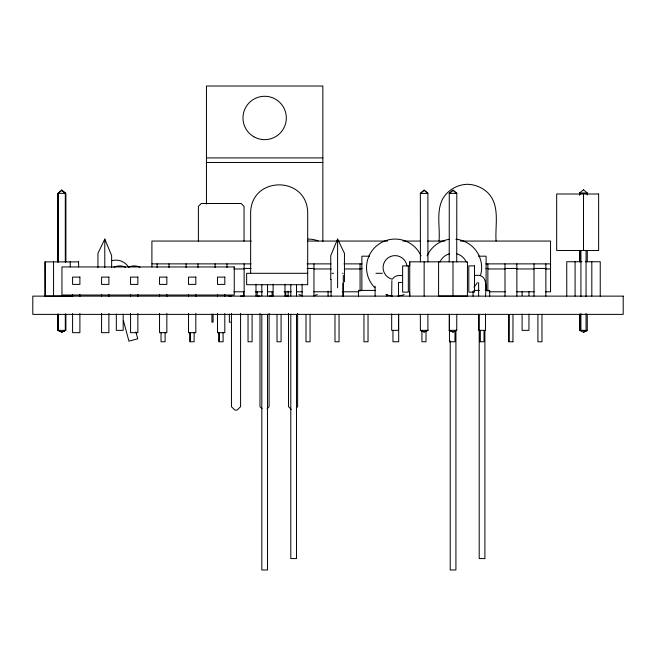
<?xml version="1.0" encoding="UTF-8"?>
<svg xmlns="http://www.w3.org/2000/svg" width="656" height="656" viewBox="0 0 656 656"><rect width="100%" height="100%" fill="white"/><g stroke="black" fill="none" stroke-linecap="round" stroke-linejoin="round"><path stroke-width="0.98" d="M391.878 280.653L391.673 296.545M344.449 281.85L344.449 253.339L337.602 239.071L330.755 255.619L330.755 279.579M111.635 267.599L111.635 255.619L104.788 239.071L97.941 253.339L97.941 267.599M392.567 278.989C394.535 275.381 399.037 275.274 402.628 275.586M267.058 408.713L269.108 406.663L269.108 313.396M296.266 408.032L297.635 406.663L297.635 313.396M449.212 261.892L449.27 193.356L453.009 190.166L456.797 193.356L456.74 261.892M58.13 261.826L58.13 193.356L61.992 190.232M579.691 195.004L579.691 192.987L583.52 189.773M449.212 193.422L453.001 190.232L456.74 193.422M427.876 330.288L424.112 331.969L420.398 330.353L420.34 314.183M427.876 314.183L427.933 330.353L424.161 332.034L420.34 330.288M61.853 331.969L65.657 330.288L65.657 314.183M65.748 314.249L65.748 330.353L61.935 332.034L58.13 330.288L58.13 314.183M579.691 314.322L579.691 330.501L583.463 332.19L587.251 330.501L587.292 314.322M583.463 332.19L587.292 330.501M206.46 157.907L322.85 157.907M206.46 162.467L322.85 162.467M579.691 192.987L587.251 192.987L587.251 195.004M58.13 193.356L65.657 193.356L65.657 261.826M449.27 193.356L456.797 193.356M251.305 241.055L151.905 241.055L151.905 266.926M307.672 241.055L387.598 241.055M402.973 241.055L420.398 241.055M427.564 241.055L444.989 241.055M460.356 241.055L550.54 241.055L550.54 291.789L545.415 291.789M369.549 256.184L361.866 256.184L361.866 290.419M478.421 256.184L486.104 256.184L486.104 290.419M581.97 261.744L566.735 261.744L566.776 296.127M585.357 261.744L600.24 261.744L600.24 296.127M78.638 261.892L44.928 261.892L44.928 296.127M151.905 263.876L251.051 263.876M307.041 263.876L331.083 263.876M343.957 263.876L362.046 263.876M485.891 263.876L550.54 263.876M244.13 268.443L251.051 268.443M307.041 268.443L313.962 268.443M360.062 268.443L362.046 268.443M485.891 268.443L487.867 268.443M504.981 268.443L516.854 268.443M534.009 268.443L545.874 268.443M233.88 268.968L244.13 268.968M313.814 268.968L331.239 268.968M344.564 268.968L360.956 268.968M488.031 268.968L505.448 268.968M516.723 268.968L534.14 268.968M545.415 268.968L550.54 268.968M307.689 273.298L246.64 273.298L246.64 284.712L307.689 284.712L307.689 212.823C307.246 175.562 251.076 175.562 250.633 212.823L250.633 273.298M331.895 273.298L333.568 273.298M342.547 273.298L343.113 273.298M375.913 273.298L382.382 273.298M474.518 275.586C488.146 272.97 486.096 287.492 485.473 296.545M398.741 282.433L402.628 282.433M375.683 290.419L358.471 290.419L358.471 296.127M473.886 290.419L479.405 290.419M485.21 290.419L489.696 290.419L489.696 296.127M233.88 291.789L244.13 291.789M255.405 291.789L262.58 291.789M267.705 291.789L272.822 291.789M284.097 291.789L291.272 291.789M296.397 291.789L302.547 291.789M313.814 291.789L331.239 291.789M342.514 291.789L358.906 291.789M489.056 291.789L505.448 291.789M516.723 291.789L534.14 291.789M45.231 296.061L72.988 296.061M228.714 295.979L231.453 295.979M240.58 295.979L243.548 295.979L243.548 291.969M259.981 295.979L257.242 295.979L257.242 291.969M269.108 295.979L272.076 295.979L272.076 291.969M288.509 295.979L285.77 295.979L285.77 291.969M438.593 296.061L467.474 296.061M230.51 322.178L229.37 322.178L229.37 314.117M57.818 314.249L57.818 330.353L65.748 330.353M420.398 330.353L427.933 330.353M449.27 314.183L449.212 330.353L456.797 330.288L453.025 331.969L449.27 330.288M579.691 330.501L587.251 330.501M190.068 341.768L190.068 332.641L190.027 341.768L194.127 341.768L194.127 332.641M219.047 341.768L219.047 332.641L219.014 341.768L223.114 341.768L223.073 332.641M479.938 341.768L479.938 330.608L479.905 341.768L484.005 341.768L484.005 330.608M508.925 341.768L508.925 314.38L508.884 341.768L512.984 341.768M61.721 331.969L57.908 330.288L57.908 314.183M57.818 330.353L61.631 332.034L65.436 330.288L65.436 314.183M449.212 330.353L452.984 332.034L456.74 330.353L456.797 314.183M61.574 190.232L65.354 193.422L65.354 261.892M583.479 189.773L587.292 192.987M61.902 190.166L65.748 193.422L65.748 261.892M291.248 409.401L288.509 406.663L288.509 313.396M262.031 408.713L259.981 406.663L259.981 313.396M135.915 331.961L137.744 338.799L128.929 341.161L123.435 320.645M591.819 261.744L591.819 296.127M587.292 250.625L587.251 261.744M586.054 250.477L586.054 296.561M586.054 313.404L586.054 330.353L580.921 330.353L580.921 313.404M583.487 193.996L583.487 250.477M580.921 250.477L580.921 296.561M579.724 192.987L579.724 195.004M579.724 250.625L579.724 261.744M579.724 314.322L579.724 330.501M579.691 250.625L579.691 261.744M575.082 261.744L575.082 296.127M545.874 263.876L545.874 296.127M541.971 314.38L541.971 341.768L537.912 341.768L537.912 314.38M534.009 263.876L534.009 296.127M528.949 291.608L528.949 295.684M528.949 314.044L528.949 330.353L522.102 330.353L522.102 314.044M522.102 291.608L522.102 295.684M516.854 263.876L516.887 296.127M512.984 314.38L512.951 341.768M504.981 263.876L505.022 296.127M496.084 241.047C494.919 225.041 500.495 205.467 487.728 192.651C482.25 187.485 475.083 184.516 467.556 184.295C457.511 184.467 448.015 189.945 442.849 198.563C435.92 211.617 440.258 227.001 439.028 241.047M487.867 263.876L487.867 291.182M485.473 313.962L485.473 330.353L478.626 330.353L478.626 314.117M484.899 330.698L484.899 558.576L479.192 558.576L479.192 314.347M478.626 282.654L478.626 295.848M473.066 291.166L473.066 296.127M467.416 296.127L467.474 261.826L409.672 261.826L409.672 265.852M455.92 330.722L455.92 569.982L450.213 569.982L450.213 340.948M454.977 330.608L454.977 341.768L449.467 341.768L449.467 314.38M453.009 261.826L453.009 296.061M438.593 261.826L438.585 296.127M427.933 261.892L427.876 193.356L424.137 190.166L420.34 193.356L420.398 261.892M425.998 330.608L425.998 341.768L421.931 341.768L421.931 330.608M424.145 261.892L424.145 296.127M409.754 261.892L409.729 296.127M409.672 292.035L409.672 296.061M398.692 314.38L398.692 341.768L392.952 341.768L392.952 330.608M398.52 282.654L398.52 295.848M398.52 314.117L398.52 330.353L391.673 330.353L391.673 313.962M386.991 294.224L386.991 296.127M375.093 286.205L375.093 296.127M368.032 314.38L368.032 341.768L363.965 341.768L363.965 314.38M360.062 263.876L360.062 291.182M343.309 275.29L343.309 296.127M342.949 283.269L342.949 296.127M339.045 314.38L339.045 341.768L334.986 341.768L334.986 314.38M337.602 239.071L337.602 287.771M331.083 279.317L331.083 296.127M328.074 291.166L328.074 296.127M322.85 241.572L322.85 86.018L206.46 86.018L206.46 204.049M313.962 263.876L313.962 296.127M310.058 314.38L310.058 341.768L305.999 341.768L305.999 314.38M302.096 284.171L302.096 296.127M296.504 284.712L296.504 295.954M296.504 314.347L296.504 558.576L290.797 558.576L290.797 314.347M290.797 284.712L290.797 295.954M288.14 291.166L288.14 296.127M284.983 284.171L284.983 296.127M281.08 314.38L281.08 341.768L277.012 341.768L277.012 314.38M273.117 284.171L273.117 296.127M267.525 284.712L267.525 295.963M267.525 314.363L267.525 569.982L261.818 569.982L261.818 314.363M261.818 284.712L261.818 295.963M255.996 284.171L255.996 296.127M252.093 314.38L252.093 341.768L248.034 341.768L248.034 314.38M244.04 241.17L244.04 206.353L241.187 203.499L201.253 203.499L198.399 206.353L198.399 241.17M244.13 263.876L244.13 296.127M240.58 313.396L240.58 406.663L237.16 410.082L234.873 410.082L231.453 406.663L231.453 313.396M226.976 263.876L226.976 267.525M224.811 294.462L224.811 296.471M224.811 313.478L224.811 332.674L217.505 332.674L217.505 313.478M217.505 294.462L217.505 296.471M215.111 263.876L215.111 267.525M213.069 314.117L213.069 322.178L211.929 322.178L211.929 314.117M197.989 263.876L197.989 267.525M195.824 294.462L195.824 296.471M195.824 313.478L195.824 332.674L188.526 332.674L188.526 313.478M188.526 294.462L188.526 296.471M186.124 263.876L186.124 267.525M169.01 263.876L169.01 267.525M166.845 294.462L166.845 296.471M166.845 313.478L166.845 332.674L159.539 332.674L159.539 313.478M165.107 332.641L165.107 341.768L161.04 341.768L161.04 332.641M159.539 294.462L159.539 296.471M157.137 263.876L157.137 267.525M137.858 294.462L137.858 296.471M137.858 313.478L137.858 332.674L130.56 332.674L130.56 313.478M130.56 294.462L130.56 296.471M123.172 314.044L123.172 330.353L116.325 330.353L116.325 314.044M108.88 294.462L108.88 296.471M108.88 313.478L108.88 332.674L101.573 332.674L101.573 313.478M104.788 239.071L104.788 267.599M101.573 294.462L101.573 296.471M79.893 294.462L79.893 296.471M79.893 313.478L79.893 332.674L72.586 332.674L72.586 313.478M78.556 261.826L78.638 266.926M72.586 294.462L72.586 296.471M70.208 261.826L70.208 266.861M65.436 261.826L65.436 193.356L61.664 190.166L57.818 193.422L57.818 261.892M65.354 314.249L65.354 330.353M58.212 193.422L58.212 261.892M58.212 314.249L58.212 330.353M57.908 193.356L57.908 261.826M53.546 261.826L53.546 296.061M45.231 261.826L45.321 296.127M113.947 267.238A13.12 13.12 0 0 1 125.558 267.238M128.437 267.238A13.12 13.12 0 0 1 140.048 267.238M112.069 260.621A14.834 14.834 0 0 1 128.756 267.533M404.219 294.61A28.528 28.528 0 0 1 397.848 295.987M392.272 295.987A28.528 28.528 0 0 1 385.9 294.61M374.888 287.771A28.528 28.528 0 0 1 378.824 244.139A28.528 28.528 0 0 1 421.045 255.815M391.96 279.169A11.98 11.98 0 0 1 383.178 266.033A11.98 11.98 0 0 1 395.06 255.619A11.98 11.98 0 0 1 406.941 266.033M439.93 262.138A14.26 14.26 0 0 1 449.409 253.823M456.789 253.823A14.26 14.26 0 0 1 466.268 262.138M455.887 239.202A28.528 28.528 0 0 1 480.651 274.979M477.33 282.654A28.528 28.528 0 0 1 473.919 287.107M427.122 255.815A28.528 28.528 0 0 1 449.376 239.317M317.274 294.61A28.528 28.528 0 0 1 313.683 295.577M302.539 295.577A28.528 28.528 0 0 1 298.947 294.61M308.107 239.071A28.528 28.528 0 0 1 318.152 240.9M424.145 190.232L420.398 193.422L427.933 193.422L424.145 190.232M598.633 193.996L556.673 193.996L556.673 250.477L598.633 250.477L598.633 193.996M408.335 265.885L402.628 265.885L402.628 292.133L408.335 292.133L408.335 265.885M474.518 265.885L468.81 265.885L468.81 292.133L474.518 292.133L474.518 265.885M234.258 266.943L61.951 266.943L61.951 295.02L234.258 295.02L234.258 266.943M79.893 277.103L72.586 277.103L72.586 284.401L79.893 284.401L79.893 277.103M108.88 277.103L101.573 277.103L101.573 284.401L108.88 284.401L108.88 277.103M137.858 277.103L130.56 277.103L130.56 284.401L137.858 284.401L137.858 277.103M166.845 277.103L159.539 277.103L159.539 284.401L166.845 284.401L166.845 277.103M195.824 277.103L188.526 277.103L188.526 284.401L195.824 284.401L195.824 277.103M224.811 277.103L217.505 277.103L217.505 284.401L224.811 284.401L224.811 277.103M623.2 296.127L32.8 296.127L32.8 314.38L623.2 314.38L623.2 296.127M253.815 136.743A21.681 21.681 0 0 0 286.336 117.965A21.681 21.681 0 0 0 253.815 99.187A21.681 21.681 0 0 0 253.815 136.743"/></g></svg>
